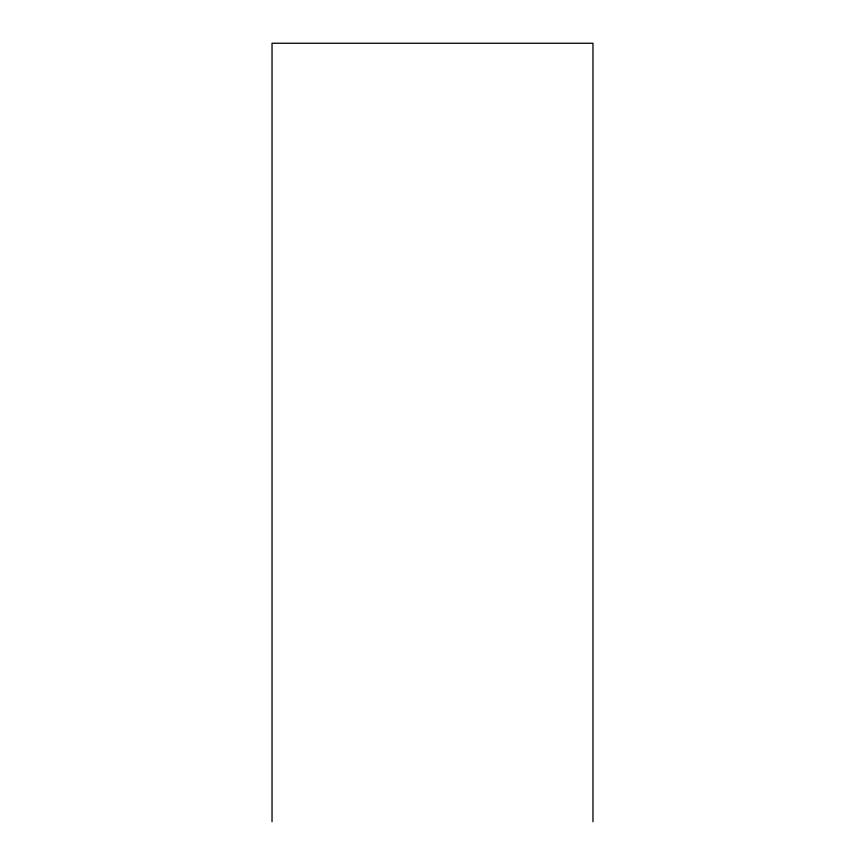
<?xml version="1.0" encoding="UTF-8"?>
<svg xmlns="http://www.w3.org/2000/svg" width="865" height="865" viewBox="0 0 865 865"><rect width="100%" height="100%" fill="white"/><g stroke="black" fill="none" stroke-linecap="round" stroke-linejoin="round"><path stroke-width="1.3" d="M592.968 821.75L592.968 43.25L272.032 43.25L272.032 821.75"/></g></svg>
